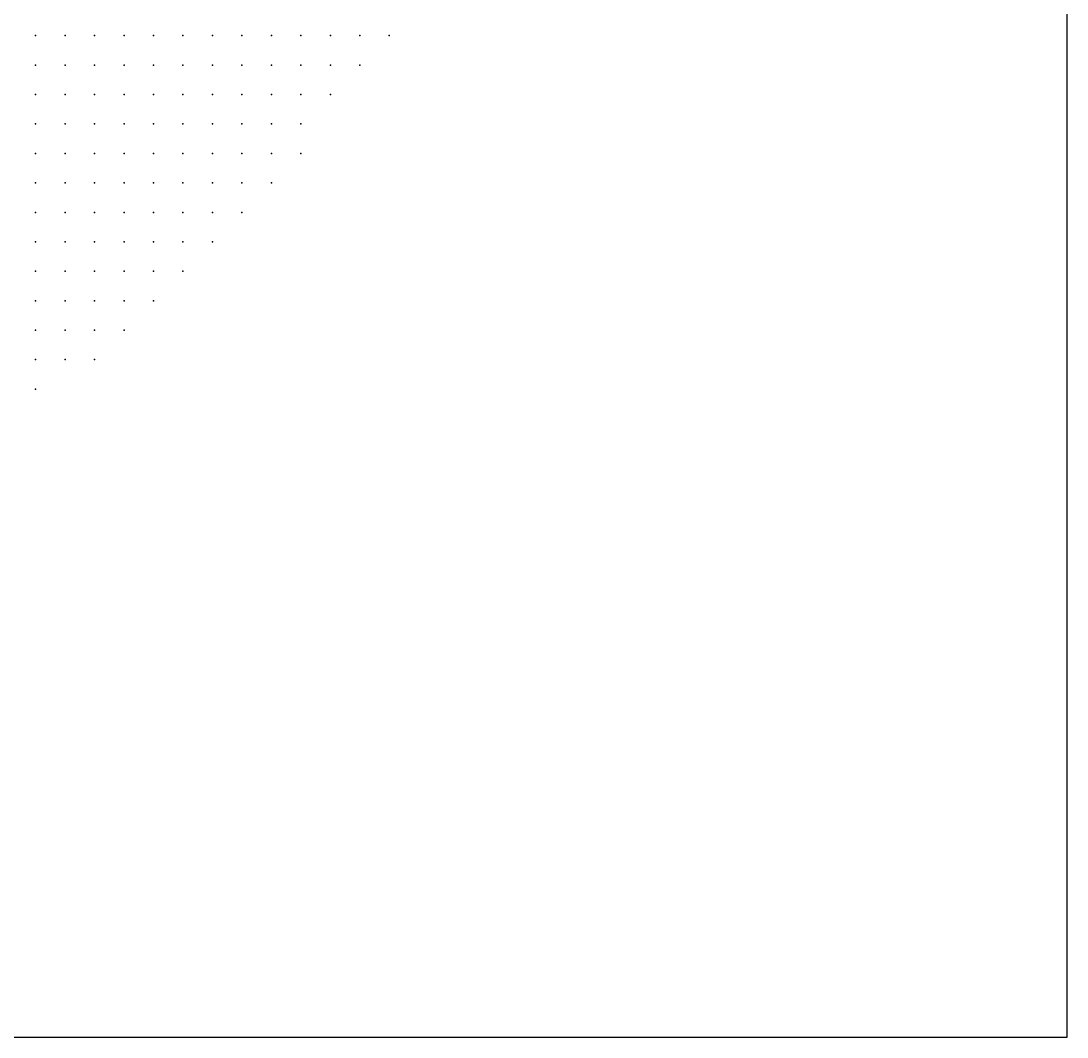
# Model space of a CAD drawing. Header units: millimetres. Extents: x 2848 to 6961, y 1568 to 7914.
# Drawn here: x 3702.78 to 3738.28, y 1580.29 to 1614.79 of the extents above; entities that cross this region are included whole.
import ezdxf

# ---------------------------------------------------------------- set-up
doc = ezdxf.new("R2010")
doc.units = ezdxf.units.MM
doc.header["$PDSIZE"] = -2

msp = doc.modelspace()

# ---------------------------------------------------------------- linework, layer by layer
msp.add_lwpolyline([(3598.282, 1580.289), (3738.282, 1580.289), (3738.282, 1720.289), (3598.282, 1720.289)], close=True)
at = {"color": 30, "true_color": 0xfe6a3a}
msp.add_point((3703.282, 1614.289), dxfattribs=at)
at = {"color": 30, "true_color": 0xff6f3a}
msp.add_point((3704.282, 1614.289), dxfattribs=at)
at = {"color": 13, "true_color": 0xf55a48}
msp.add_point((3705.282, 1614.289), dxfattribs=at)
at = {"color": 13, "true_color": 0xec4755}
msp.add_point((3706.282, 1614.289), dxfattribs=at)
at = {"color": 13, "true_color": 0xed4e52}
msp.add_point((3707.282, 1614.289), dxfattribs=at)
at = {"color": 13, "true_color": 0xf04f55}
msp.add_point((3708.282, 1614.289), dxfattribs=at)
at = {"color": 13, "true_color": 0xf25156}
msp.add_point((3709.282, 1614.289), dxfattribs=at)
at = {"color": 13, "true_color": 0xf35556}
msp.add_point((3710.282, 1614.289), dxfattribs=at)
at = {"color": 13, "true_color": 0xf4555a}
msp.add_point((3711.282, 1614.289), dxfattribs=at)
at = {"color": 13, "true_color": 0xf45859}
msp.add_point((3712.282, 1614.289), dxfattribs=at)
at = {"color": 13, "true_color": 0xf75d5f}
msp.add_point((3713.282, 1614.289), dxfattribs=at)
at = {"color": 13, "true_color": 0xf54f4f}
msp.add_point((3714.282, 1614.289), dxfattribs=at)
at = {"color": 13, "true_color": 0xf75a53}
msp.add_point((3715.282, 1614.289), dxfattribs=at)
at = {"color": 30, "true_color": 0xfc6a3b}
msp.add_point((3703.282, 1613.289), dxfattribs=at)
at = {"color": 13, "true_color": 0xf55549}
msp.add_point((3704.282, 1613.289), dxfattribs=at)
at = {"color": 13, "true_color": 0xea4357}
msp.add_point((3705.282, 1613.289), dxfattribs=at)
at = {"color": 13, "true_color": 0xee4854}
msp.add_point((3706.282, 1613.289), dxfattribs=at)
at = {"color": 13, "true_color": 0xf04a56}
msp.add_point((3707.282, 1613.289), dxfattribs=at)
at = {"color": 13, "true_color": 0xf24c58}
msp.add_point((3708.282, 1613.289), dxfattribs=at)
at = {"color": 13, "true_color": 0xf44e58}
msp.add_point((3709.282, 1613.289), dxfattribs=at)
at = {"color": 13, "true_color": 0xf3525a}
msp.add_point((3710.282, 1613.289), dxfattribs=at)
at = {"color": 13, "true_color": 0xf5545a}
msp.add_point((3711.282, 1613.289), dxfattribs=at)
at = {"color": 13, "true_color": 0xf8575d}
msp.add_point((3712.282, 1613.289), dxfattribs=at)
at = {"color": 13, "true_color": 0xf65054}
msp.add_point((3713.282, 1613.289), dxfattribs=at)
at = {"color": 13, "true_color": 0xf66b56}
msp.add_point((3714.282, 1613.289), dxfattribs=at)
at = {"color": 13, "true_color": 0xf34e4a}
msp.add_point((3703.282, 1612.289), dxfattribs=at)
at = {"color": 13, "true_color": 0xe83956}
msp.add_point((3704.282, 1612.289), dxfattribs=at)
at = {"color": 13, "true_color": 0xed4254}
msp.add_point((3705.282, 1612.289), dxfattribs=at)
at = {"color": 13, "true_color": 0xf04357}
msp.add_point((3706.282, 1612.289), dxfattribs=at)
at = {"color": 230, "true_color": 0xef2766}
for p in [(3707.282, 1612.289), (3708.282, 1612.289), (3709.282, 1612.289), (3710.282, 1612.289), (3711.282, 1612.289), (3712.282, 1612.289), (3713.282, 1612.289), (3707.282, 1611.289), (3708.282, 1611.289), (3709.282, 1611.289), (3710.282, 1611.289), (3711.282, 1611.289), (3712.282, 1611.289), (3707.282, 1610.289), (3708.282, 1610.289), (3709.282, 1610.289), (3710.282, 1610.289), (3711.282, 1610.289), (3712.282, 1610.289), (3707.282, 1609.289), (3708.282, 1609.289), (3709.282, 1609.289), (3710.282, 1609.289), (3711.282, 1609.289), (3707.282, 1608.289), (3708.282, 1608.289), (3709.282, 1608.289), (3710.282, 1608.289), (3707.282, 1607.289), (3708.282, 1607.289), (3709.282, 1607.289), (3703.282, 1606.289), (3704.282, 1606.289), (3705.282, 1606.289), (3706.282, 1606.289), (3707.282, 1606.289), (3708.282, 1606.289), (3703.282, 1605.289), (3704.282, 1605.289), (3705.282, 1605.289), (3706.282, 1605.289), (3707.282, 1605.289), (3703.282, 1604.289), (3704.282, 1604.289), (3705.282, 1604.289), (3706.282, 1604.289), (3703.282, 1603.289), (3704.282, 1603.289), (3705.282, 1603.289), (3703.282, 1602.289)]:
    msp.add_point(p, dxfattribs=at)
at = {"color": 13, "true_color": 0xe83754}
msp.add_point((3703.282, 1611.289), dxfattribs=at)
at = {"color": 13, "true_color": 0xee3d57}
msp.add_point((3704.282, 1611.289), dxfattribs=at)
at = {"color": 13, "true_color": 0xef3e5a}
msp.add_point((3705.282, 1611.289), dxfattribs=at)
at = {"color": 13, "true_color": 0xee4059}
msp.add_point((3706.282, 1611.289), dxfattribs=at)
at = {"color": 13, "true_color": 0xeb3659}
msp.add_point((3703.282, 1610.289), dxfattribs=at)
at = {"color": 13, "true_color": 0xec3758}
msp.add_point((3704.282, 1610.289), dxfattribs=at)
at = {"color": 13, "true_color": 0xee3b5b}
msp.add_point((3705.282, 1610.289), dxfattribs=at)
at = {"color": 13, "true_color": 0xf13c5b}
msp.add_point((3706.282, 1610.289), dxfattribs=at)
at = {"color": 240, "true_color": 0xee315b}
msp.add_point((3703.282, 1609.289), dxfattribs=at)
at = {"color": 13, "true_color": 0xed3559}
msp.add_point((3704.282, 1609.289), dxfattribs=at)
at = {"color": 13, "true_color": 0xef375b}
msp.add_point((3705.282, 1609.289), dxfattribs=at)
at = {"color": 13, "true_color": 0xf03b5e}
msp.add_point((3706.282, 1609.289), dxfattribs=at)
at = {"color": 232, "true_color": 0xec2e5c}
msp.add_point((3703.282, 1608.289), dxfattribs=at)
at = {"color": 240, "true_color": 0xf0325e}
msp.add_point((3704.282, 1608.289), dxfattribs=at)
at = {"color": 13, "true_color": 0xee3360}
msp.add_point((3705.282, 1608.289), dxfattribs=at)
at = {"color": 13, "true_color": 0xf13661}
msp.add_point((3706.282, 1608.289), dxfattribs=at)
at = {"color": 232, "true_color": 0xed2b5f}
msp.add_point((3703.282, 1607.289), dxfattribs=at)
at = {"color": 232, "true_color": 0xef2d5f}
msp.add_point((3704.282, 1607.289), dxfattribs=at)
at = {"color": 230, "true_color": 0xf03063}
msp.add_point((3705.282, 1607.289), dxfattribs=at)
at = {"color": 230, "true_color": 0xf03262}
msp.add_point((3706.282, 1607.289), dxfattribs=at)

doc.saveas('drawing.dxf')
